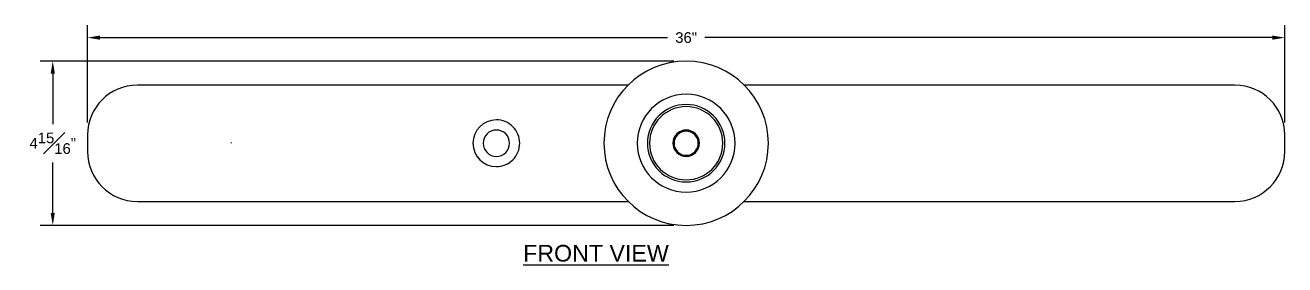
# Model space of a CAD drawing. Extents: x -382 to 1420, y -377 to 265.
# Drawn here: x 0.23 to 38.13, y -346.49 to -339.27 of the extents above; entities that cross this region are included whole.
import ezdxf

# ---------------------------------------------------------------- set-up
doc = ezdxf.new("R2010")
doc.units = 0
doc.header["$MEASUREMENT"] = 0
doc.layers.get('DEFPOINTS').update_dxf_attribs({"color": 255, "linetype": 'CONTINUOUS'})
doc.layers.add('AV-Detl-Dims', color=14, linetype='CONTINUOUS')
doc.layers.add('AV-Detl-Obje', color=84, linetype='CONTINUOUS')
doc.styles.get("Standard").update_dxf_attribs({"font": 'arial.ttf'})
doc.dimstyles.new('4TO1', dxfattribs={"dimscale": 4, "dimtxt": 0.08, "dimasz": 0.09375, "dimexe": 0.09375, "dimexo": 0.09375, "dimgap": 0.0625, "dimtad": 0, "dimtih": 1, "dimtoh": 1, "dimdec": 4, "dimzin": 13, "dimdsep": 46, "dimlunit": 5, "dimtxsty": 'Standard', "dimcen": -0.0625, "dimclrd": 256, "dimclre": 256, "dimadec": 0, "dimazin": 0, "dimtfac": 1, "dimtdec": 4, "dimtmove": 0, "dimatfit": 3, "dimfxl": 1, "dimtfill": 1, "dimfrac": 1, "dimtolj": 1, "dimtzin": 0, "dimarcsym": 0})

# ---------------------------------------------------------------- blocks, each defined once
blk = doc.blocks.new('*D178')
at = {"layer": 'AV-Detl-Dims', "lineweight": -2, "transparency": 16777216}
for p, q in [((2.104, -342.201), (2.104, -339.271)), ((38.129, -342.201), (38.129, -339.271)), ((2.479, -339.646), (19.558, -339.646)), ((37.754, -339.646), (20.674, -339.646))]:
    blk.add_line(p, q, dxfattribs=at)
at = {"layer": 'AV-Detl-Dims', "transparency": 16777216}
for points in [[(2.479, -339.584), (2.479, -339.709), (2.104, -339.646)], [(37.754, -339.584), (37.754, -339.709), (38.129, -339.646)]]:
    blk.add_solid(points, dxfattribs=at)
at = {"layer": 'DEFPOINTS', "color": 0, "transparency": 16777216}
for p in [(38.129, -339.646), (2.104, -342.576), (38.129, -342.576)]:
    blk.add_point(p, dxfattribs=at)
at = {"layer": 'AV-Detl-Dims', "color": 0, "transparency": 16777216, "insert": (20.116, -339.646), "char_height": 0.32, "attachment_point": 5, "bg_fill": 3, "box_fill_scale": 1.25, "bg_fill_color": 256, "bg_fill_true_color": 13158600, "bg_fill_transparency": 0}
blk.add_mtext('\\A1;36"', dxfattribs=at)
blk = doc.blocks.new('*D179')
at = {"layer": 'AV-Detl-Dims', "lineweight": -2, "transparency": 16777216}
for p, q in [((19.741, -340.353), (0.684, -340.353)), ((1.059, -340.728), (1.059, -342.25)), ((1.059, -344.925), (1.059, -343.403)), ((19.741, -345.3), (0.684, -345.3))]:
    blk.add_line(p, q, dxfattribs=at)
at = {"layer": 'AV-Detl-Dims', "transparency": 16777216}
for points in [[(0.996, -340.728), (1.121, -340.728), (1.059, -340.353)], [(0.996, -344.925), (1.121, -344.925), (1.059, -345.3)]]:
    blk.add_solid(points, dxfattribs=at)
at = {"layer": 'DEFPOINTS', "color": 0, "transparency": 16777216}
for p in [(20.116, -340.353), (1.059, -345.3), (20.116, -345.3)]:
    blk.add_point(p, dxfattribs=at)
at = {"layer": 'AV-Detl-Dims', "color": 0, "transparency": 16777216, "insert": (1.059, -342.826), "char_height": 0.32, "attachment_point": 5, "bg_fill": 3, "box_fill_scale": 1.25, "bg_fill_color": 256, "bg_fill_true_color": 13158600, "bg_fill_transparency": 0}
blk.add_mtext('\\A1;4{\\H1x;\\S15#16;}"', dxfattribs=at)

msp = doc.modelspace()

# ---------------------------------------------------------------- linework, layer by layer
at = {"layer": 'AV-Detl-Obje'}
for points in [[(20.11619, -340.35266, 0.41415844), (17.64308, -342.82627, 0.41412858), (20.11594, -345.29987, 0.41418025), (22.58993, -342.82637, 0.41420686)], [(20.11629, -341.35266, 0.41413944), (18.64308, -342.82626, 0.41412858), (20.11623, -344.29987, 0.41418025), (21.58993, -342.82628, 0.41419112)], [(20.11633, -341.65978, 0.41412858), (18.9502, -342.82626, 0.41412858), (20.11633, -343.99275, 0.41418025), (21.28281, -342.82626, 0.41418025)], [(20.11633, -341.72409, 0.41412554), (19.01451, -342.82626, 0.41412858), (20.11634, -343.92844, 0.41418025), (21.2185, -342.82626, 0.41417722)], [(20.11634, -342.4287, 0.41415886), (19.71902, -342.82626, 0.41415886), (20.11634, -343.22382, 0.41425995), (20.5139, -342.82626, 0.41425995)], [(20.11635, -342.46213, 0.41415467), (19.75244, -342.82626, 0.41415886), (20.11635, -343.1904, 0.41425995), (20.48047, -342.82626, 0.41425567)]]:
    msp.add_lwpolyline(points, format="xyb", close=True, dxfattribs=at)
msp.add_lwpolyline([(6.42899, -342.80451), (6.42899, -342.82735)], dxfattribs=at)

# ---------------------------------------------------------------- texts
at = {"layer": 'AV-Detl-Dims', "color": 1, "insert": (17.4021, -345.88752), "char_height": 0.5, "width": 6, "attachment_point": 2}
msp.add_mtext('{\\LFRONT VIEW}', dxfattribs=at)

# ---------------------------------------------------------------- next in the draw order: dimensions: what is measured, and where the dimension line sits
at = {"layer": 'AV-Detl-Dims'}
dim = msp.add_linear_dim(base=(38.12887, -339.6461), p1=(2.10387, -342.57629), p2=(38.12887, -342.57629), dimstyle='4TO1', override={"dimpost": '"'}, dxfattribs=at)
dim.commit()
dim.dimension.update_dxf_attribs({"geometry": '*D178', "text_midpoint": (20.11637, -339.6461)})

# ---------------------------------------------------------------- next in the draw order: linework, layer by layer
at = {"layer": 'AV-Detl-Obje'}
msp.add_lwpolyline([(21.86434, -344.57629), (36.62887, -344.57629, 0.41421356), (38.12887, -343.07629), (38.12887, -342.57629, 0.41421356), (36.62887, -341.07629), (21.86447, -341.07629)], format="xyb", dxfattribs=at)

# ---------------------------------------------------------------- next in the draw order: dimensions: what is measured, and where the dimension line sits
at = {"layer": 'AV-Detl-Dims'}
dim = msp.add_linear_dim(base=(1.05896, -345.29987), p1=(20.11619, -340.35266), p2=(20.11594, -345.29987), angle=90, dimstyle='4TO1', override={"dimpost": '"'}, dxfattribs=at)
dim.commit()
dim.dimension.update_dxf_attribs({"geometry": '*D179', "text_midpoint": (1.05896, -342.82629), "dimtype": 160})

# ---------------------------------------------------------------- next in the draw order: linework, layer by layer
at = {"layer": 'AV-Detl-Obje'}
msp.add_lwpolyline([(18.36844, -341.07629), (3.60387, -341.07629, 0.41421356), (2.10387, -342.57629), (2.10387, -343.07629, 0.41421356), (3.60387, -344.57629), (18.3685, -344.57629)], format="xyb", dxfattribs=at)
for points in [[(14.40514, -342.12255, 0.41417895), (13.70174, -342.82633, 0.41415886), (14.40509, -343.52998, 0.41425995), (15.10893, -342.82624, 0.41428001)], [(14.40521, -342.4287, 0.41415886), (14.00789, -342.82626, 0.41415886), (14.40521, -343.22382, 0.41425995), (14.80277, -342.82626, 0.41425995)]]:
    msp.add_lwpolyline(points, format="xyb", close=True, dxfattribs=at)

doc.saveas('drawing.dxf')
